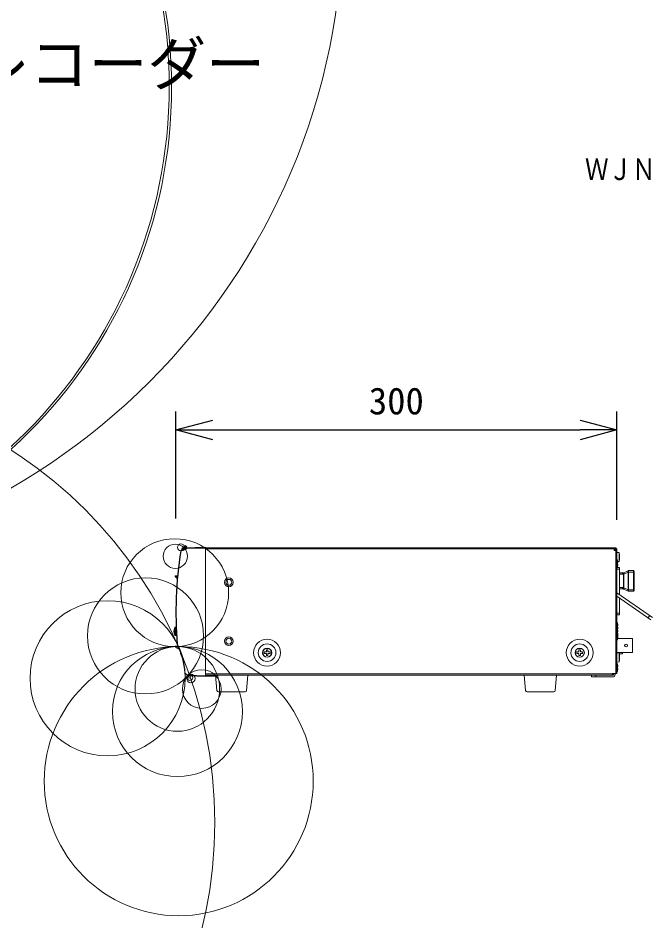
# Model space of a CAD drawing. Units: millimetres, scale not verified. Extents: x -1533 to 1483, y -726 to 761.
# Drawn here: x 7.7 to 50.8, y -3.4 to 58 of the extents above; entities that cross this region are included whole.
import ezdxf
from ezdxf.enums import TextEntityAlignment as Align

# ---------------------------------------------------------------- set-up
doc = ezdxf.new("R2010")
doc.units = ezdxf.units.MM
doc.header["$LTSCALE"] = 0.125
for name, color, linetype in [('0-0_0', 7, 'Continuous'), ('0-2_MOJI1', 7, 'Continuous'), ('0-4_TOUROKU', 7, 'Continuous'), ('0-5_SUNPO', 7, 'Continuous')]:
    doc.layers.add(name, color=color, linetype=linetype)
doc.layers.add('0-6_GAIKEI', color=1, linetype='Continuous', lineweight=18)
doc.styles.add('ＭＳ ゴシック', font='')
doc.styles.get('ＭＳ ゴシック').set_extended_font_data('MS Gothic')

# ---------------------------------------------------------------- blocks, each defined once
blk = doc.blocks.new('_Open30')
at = {"layer": '0-0_0'}
blk.add_line((0, 0), (-1, 0), dxfattribs=at)
blk.add_lwpolyline([(-1, 0.26795), (0, 0), (-1, -0.26795)], dxfattribs=at)
blk = doc.blocks.new('D3')
at = {"layer": '0-5_SUNPO'}
for p, q in [((211.9555, 337.4382), (211.9555, 344.708)), ((241.9555, 337.3371), (241.9555, 344.708)), ((214.4555, 343.458), (239.4555, 343.458))]:
    blk.add_line(p, q, dxfattribs=at)
at = {"layer": '0-5_SUNPO', "xscale": 2.5, "yscale": 2.5, "rotation": 180}
blk.add_blockref('_Open30', (211.9555, 343.458), dxfattribs=at)
at = {"layer": '0-5_SUNPO', "xscale": 2.5, "yscale": 2.5}
blk.add_blockref('_Open30', (241.9555, 343.458), dxfattribs=at)
at = {"layer": '0-5_SUNPO', "style": 'ＭＳ ゴシック'}
blk.add_text('300', height=1.833, dxfattribs=at).set_placement((225.0805, 343.958), align=Align.BOTTOM_LEFT)

msp = doc.modelspace()

# ---------------------------------------------------------------- linework, layer by layer
at = {"layer": '0-6_GAIKEI'}
for p, q in [((18.7927, 21.7312), (18.8117, 21.728)), ((18.8117, 21.728), (19.0324, 21.9225)), ((20.4612, 21.913), (19.0324, 21.9225)), ((20.4612, 21.9928), (20.4612, 13.1928)), ((20.4612, 21.8628), (48.3812, 21.8628)), ((48.2812, 21.9428), (48.2812, 21.7628)), ((48.3812, 21.8428), (48.2812, 21.8428)), ((48.4612, 21.7628), (48.2812, 21.7628)), ((48.3812, 21.8628), (48.3812, 13.3928)), ((48.3812, 21.8562), (48.4612, 21.8562)), ((48.6042, 21.6153), (48.4612, 21.6278)), ((48.6042, 21.6153), (48.6042, 21.3132)), ((48.613, 21.6079), (48.613, 21.0177)), ((48.6338, 21.5128), (48.6327, 21.5128)), ((48.4742, 21.1653), (48.4612, 21.1664)), ((48.4742, 21.1653), (48.4742, 20.8632)), ((48.483, 21.1579), (48.483, 20.5677)), ((48.5038, 21.0628), (48.5027, 21.0628)), ((48.519, 20.9128), (48.5027, 20.9128)), ((48.6042, 21.0103), (48.5117, 21.0022)), ((48.6042, 21.3128), (48.6042, 21.0103)), ((48.649, 21.3628), (48.6327, 21.3628)), ((48.6327, 21.2628), (48.649, 21.2628)), ((48.6327, 21.1128), (48.6338, 21.1128)), ((48.4742, 20.5603), (48.4612, 20.5592)), ((48.4612, 20.4928), (48.6312, 20.4928)), ((48.4742, 20.8628), (48.4742, 20.5603)), ((48.4893, 20.5928), (48.6312, 20.5928)), ((48.5027, 20.8128), (48.519, 20.8128)), ((48.5027, 20.6628), (48.5038, 20.6628)), ((48.6312, 20.5928), (48.6312, 18.7628)), ((49.2206, 20.3875), (48.9418, 20.2481)), ((49.5812, 20.3928), (49.243, 20.3928)), ((49.243, 20.3928), (49.243, 18.9928)), ((49.6312, 20.2928), (49.243, 20.2928)), ((49.5812, 20.3928), (49.5812, 18.9928)), ((49.6312, 19.0428), (49.6312, 20.3428)), ((18.5726, 19.9968), (18.4151, 19.9922)), ((18.4373, 20.0415), (18.5253, 20.0438)), ((18.5771, 20.0451), (18.4505, 20.0418)), ((18.5253, 20.0438), (18.4505, 20.0418)), ((48.9194, 20.2428), (48.6312, 20.2428)), ((48.9194, 20.1428), (48.6312, 20.1428)), ((48.9194, 19.2428), (48.6312, 19.2428)), ((49.2206, 18.9981), (48.9418, 19.1375)), ((49.6312, 19.0928), (49.243, 19.0928)), ((50.8805, 17.2042), (48.4612, 18.8806)), ((50.7779, 17.0562), (48.4612, 18.6616)), ((49.5812, 18.9928), (49.243, 18.9928)), ((48.4612, 17.4928), (48.6312, 17.4928)), ((50.6996, 17.3295), (50.5971, 17.1816)), ((48.4742, 16.8953), (48.4612, 16.8964)), ((48.4742, 16.8953), (48.4742, 16.5932)), ((48.4742, 16.5928), (48.4742, 15.9382)), ((48.483, 16.8879), (48.483, 16.2979)), ((48.5038, 16.7928), (48.5027, 16.7928)), ((48.519, 16.6428), (48.5027, 16.6428)), ((18.381, 16.5246), (18.381, 16.0009)), ((18.4819, 16.5561), (18.4248, 16.5541)), ((18.4248, 16.554), (18.4248, 15.9715)), ((18.512, 15.9685), (18.4248, 15.9715)), ((48.4742, 16.3053), (48.4612, 16.3064)), ((48.4742, 16.2403), (48.4612, 16.2414)), ((48.483, 16.2979), (48.483, 15.6427)), ((48.5027, 16.5428), (48.519, 16.5428)), ((48.5027, 16.3928), (48.5038, 16.3928)), ((48.5038, 16.3728), (48.5027, 16.3728)), ((48.519, 16.2228), (48.5027, 16.2228)), ((48.5038, 16.2028), (48.5027, 16.2028)), ((48.5038, 16.1378), (48.5027, 16.1378)), ((48.519, 15.9878), (48.5027, 15.9878)), ((48.5034, 15.9728), (48.5038, 15.9728)), ((48.5138, 16.1228), (48.519, 16.1228)), ((48.519, 16.0528), (48.5144, 16.0528)), ((18.5734, 15.3982), (18.5544, 15.3928)), ((48.4742, 15.6353), (48.4612, 15.6342)), ((48.4742, 15.9378), (48.4742, 15.6353)), ((48.5027, 15.8878), (48.519, 15.8878)), ((48.5027, 15.7378), (48.5038, 15.7378)), ((48.5037, 15.9528), (48.519, 15.9528)), ((49.5112, 15.7703), (48.5079, 15.7703)), ((49.5112, 14.8353), (49.5112, 15.7703)), ((18.423, 15.2576), (18.6164, 15.261)), ((18.5841, 15.331), (18.5821, 15.3349)), ((18.6163, 15.261), (18.587, 15.2605)), ((18.6369, 15.2151), (18.6348, 15.2199)), ((18.7621, 14.8128), (18.7938, 14.8128)), ((24.4612, 14.8628), (24.4612, 14.7628)), ((24.6112, 14.8628), (24.4612, 14.8628)), ((24.4612, 14.7628), (24.6112, 14.7628)), ((24.6112, 15.0128), (24.6112, 14.8628)), ((24.7112, 15.0128), (24.6112, 15.0128)), ((24.6112, 14.7628), (24.6112, 14.6128)), ((24.7112, 14.8628), (24.7112, 15.0128)), ((24.8612, 14.8628), (24.7112, 14.8628)), ((24.7112, 14.7628), (24.8612, 14.7628)), ((24.7112, 14.6128), (24.7112, 14.7628)), ((24.8612, 14.7628), (24.8612, 14.8628)), ((45.7312, 14.8628), (45.7312, 14.7628)), ((45.8812, 14.8628), (45.7312, 14.8628)), ((45.7312, 14.7628), (45.8812, 14.7628)), ((45.8812, 15.0128), (45.8812, 14.8628)), ((45.9812, 15.0128), (45.8812, 15.0128)), ((45.8812, 14.7628), (45.8812, 14.6128)), ((45.9812, 14.8628), (45.9812, 15.0128)), ((46.1312, 14.8628), (45.9812, 14.8628)), ((45.9812, 14.7628), (46.1312, 14.7628)), ((45.9812, 14.6128), (45.9812, 14.7628)), ((46.1312, 14.7628), (46.1312, 14.8628)), ((49.5112, 14.8353), (48.4612, 14.8353)), ((48.4612, 14.8137), (48.8412, 14.8137)), ((48.6042, 14.7953), (48.4612, 14.8078)), ((48.6042, 14.7953), (48.6042, 14.4932)), ((48.613, 14.7879), (48.613, 14.1977)), ((48.6261, 14.7328), (48.8412, 14.7328)), ((48.8412, 14.8353), (48.8412, 14.7328)), ((18.8348, 14.5828), (18.866, 14.5828)), ((24.6112, 14.6128), (24.7112, 14.6128)), ((45.8812, 14.6128), (45.9812, 14.6128)), ((48.6042, 14.1903), (48.4612, 14.1778)), ((48.6042, 14.4928), (48.6042, 14.1903)), ((48.6338, 14.6928), (48.6327, 14.6928)), ((48.649, 14.5428), (48.6327, 14.5428)), ((48.6327, 14.4428), (48.649, 14.4428)), ((48.6327, 14.2928), (48.6338, 14.2928)), ((48.4742, 14.0953), (48.4612, 14.0964)), ((48.4742, 14.0953), (48.4742, 13.7932)), ((48.4742, 13.7928), (48.4742, 13.4903)), ((48.483, 14.0879), (48.483, 13.4977)), ((48.5038, 13.9928), (48.5027, 13.9928)), ((48.519, 13.8428), (48.5027, 13.8428)), ((48.5027, 13.7428), (48.519, 13.7428)), ((48.5027, 13.5928), (48.5038, 13.5928)), ((19.055, 13.4491), (19.0742, 13.4501)), ((19.2726, 13.2547), (19.0742, 13.4501)), ((19.2621, 13.2373), (19.2625, 13.2376)), ((19.2726, 13.2547), (20.4612, 13.2925)), ((20.4612, 13.3728), (48.1312, 13.3728)), ((21.1112, 13.2655), (20.4612, 13.2428)), ((21.1112, 13.2655), (21.1129, 13.2156)), ((46.7312, 13.1728), (48.2312, 13.1728)), ((47.0312, 13.2728), (47.0312, 13.1728)), ((48.2312, 13.2728), (48.2312, 13.3928)), ((48.3312, 13.3928), (48.3312, 13.2728)), ((48.3312, 13.2928), (48.3512, 13.2928)), ((48.3512, 13.3928), (48.3512, 13.2928)), ((48.4742, 13.4903), (48.4612, 13.4892))]:
    msp.add_line(p, q, dxfattribs=at)
at = {"layer": '0-6_GAIKEI', "color": 7}
for p, q in [((19.0202, 21.9379), (18.7992, 21.743)), ((18.7992, 21.743), (19.0201, 21.9378)), ((20.4612, 21.9928), (19.0327, 21.9429)), ((20.4612, 21.9428), (48.3812, 21.9428)), ((48.4612, 21.8628), (48.4612, 13.3928)), ((19.0609, 13.4358), (19.0581, 13.4386)), ((19.0609, 13.4358), (19.2593, 13.2401)), ((19.2593, 13.2401), (19.0609, 13.4358)), ((19.2621, 13.2373), (19.2594, 13.24)), ((19.2728, 13.2343), (20.4612, 13.1928)), ((20.4612, 13.2928), (48.2312, 13.2928)), ((21.1129, 13.2156), (20.4612, 13.1928)), ((21.2533, 12.2341), (21.1612, 13.2928)), ((21.1612, 13.2928), (21.1612, 13.2655)), ((23.2691, 12.2341), (23.3612, 13.2928)), ((42.2533, 12.2341), (42.1612, 13.2928)), ((44.2691, 12.2341), (44.3612, 13.2928)), ((48.1312, 13.2928), (48.1312, 13.3928)), ((48.4612, 13.3928), (48.1312, 13.3928)), ((23.1695, 12.1428), (21.3529, 12.1428)), ((44.1695, 12.1428), (42.3529, 12.1428))]:
    msp.add_line(p, q, dxfattribs=at)
at = {"layer": '0-6_GAIKEI'}
for points in [[(49.2206, 20.2981), (49.2206, 19.0875), (48.9418, 19.227)], [(49.2206, 20.2981), (48.9418, 20.1586), (48.9418, 19.227)], [(48.9194, 20.2428), (48.9194, 19.1428), (48.6312, 19.1428)], [(48.4612, 17.3928), (48.6312, 17.3928), (48.6312, 18.5438)], [(21.1112, 13.2928), (21.1112, 13.2655), (21.1612, 13.2655)], [(48.2312, 13.2728), (46.7312, 13.2728), (46.7312, 13.1728)]]:
    msp.add_lwpolyline(points, dxfattribs=at)
for centre, radius in [((739.5414, 17.5869), 743.5013), ((-15.1732, 65.0572), 45.0157), ((-15.2749, 53.32), 33.2781), ((-15.0658, 53.2732), 33.2313), ((-8.9617, 3.2674), 30.0643), ((18.3768, 18.8913), 3.6681), ((18.4188, 21.3695), 0.8262), ((18.7998, 21.9672), 0.2358), ((18.9588, 21.8626), 0.095), ((18.9831, 21.9416), 0.0508), ((18.9891, 21.8886), 0.055), ((19.0062, 21.9391), 0.0275), ((19.0166, 21.9384), 0.0171), ((19.097, 21.994), 0.0957), ((19.0206, 21.9386), 0.0131), ((19.0614, 21.964), 0.0492), ((19.0456, 21.9521), 0.0294), ((19.0348, 21.9448), 0.0164), ((19.0264, 21.9401), 0.0068), ((19.0221, 21.9382), 0.00205), ((19.0201, 21.9378), 0.00006), ((19.0205, 21.9378), 0.00039), ((19.028, 21.9401), 0.00554), ((19.1126, 21.9194), 0.0807), ((19.0569, 21.9246), 0.0247), ((19.0731, 21.9241), 0.0408), ((19.0626, 21.9247), 0.0303), ((16.3908, 15.955), 3.9492), ((22.0612, 19.5928), 0.3), ((22.0612, 19.5928), 0.2), ((48.892, 20.1916), 0.0597), ((48.9048, 20.181), 0.0431), ((48.915, 20.1695), 0.0277), ((48.9188, 20.1624), 0.0196), ((48.9194, 20.1594), 0.0166), ((48.8936, 19.1952), 0.0577), ((48.905, 19.2047), 0.0428), ((48.9145, 19.2154), 0.0285), ((48.9188, 19.2235), 0.0193), ((48.9194, 19.2258), 0.017), ((13.8081, 13.0727), 5.2731), ((22.0612, 15.5928), 0.3), ((22.0612, 15.5928), 0.2), ((24.6612, 14.8128), 0.9143), ((24.6612, 14.8128), 0.6), ((45.9312, 14.8128), 0.9143), ((45.9312, 14.8128), 0.6), ((49.0872, 15.3028), 0.099), ((18.6491, 6.0778), 9.1482), ((18.5628, 10.805), 4.4204), ((18.5573, 12.3485), 2.8769), ((18.6334, 15.1791), 0.0558), ((18.6304, 15.1924), 0.0421), ((18.6279, 15.206), 0.0284), ((18.6267, 15.2155), 0.0188), ((18.6263, 15.2216), 0.0126), ((18.6263, 15.2253), 0.00897), ((18.6264, 15.2276), 0.00663), ((18.6267, 15.2298), 0.00444), ((18.6272, 15.2317), 0.00248), ((18.6276, 15.2326), 0.00147), ((18.628, 15.233), 0.00092), ((24.6612, 14.8128), 0.2951), ((45.9312, 14.8128), 0.2951), ((20.22, 12.3416), 1.3157), ((19.4759, 13.0565), 0.2838), ((19.4127, 13.1171), 0.1963), ((19.3335, 13.1772), 0.0974), ((19.2884, 13.2178), 0.0368), ((19.2739, 13.2301), 0.0178), ((19.2651, 13.2367), 0.00679), ((19.2605, 13.2397), 0.00128), ((19.2594, 13.2401), 0.00008)]:
    msp.add_circle(centre, radius, dxfattribs=at)
at = {"layer": '0-6_GAIKEI', "color": 7}
for centre, radius, start, end in [((44.4612, 17.5928), 26, 170.84139, 184.85391), ((18.8124, 21.728), 0.02, 131.4128, 170.84132), ((19.0323, 21.9241), 0.0184, 88.54418, 131.16821), ((48.3812, 21.8628), 0.08, 0, 90), ((14.0612, 13.1994), 5, 2.81738, 26.01916), ((19.0652, 13.4457), 0.01, 182.81738, 225.38638), ((19.2734, 13.2543), 0.02, 225.11343, 268.26433), ((19.2692, 13.2444), 0.01, 225.38638, 277.28831), ((21.1112, 13.2655), 0.05, 272, 0), ((21.3529, 12.2428), 0.1, 184.96974, 270), ((23.1695, 12.2428), 0.1, 270, 355.03026), ((42.3529, 12.2428), 0.1, 184.96974, 270), ((44.1695, 12.2428), 0.1, 270, 355.03026)]:
    msp.add_arc(centre, radius, start, end, dxfattribs=at)
at = {"layer": '0-6_GAIKEI'}
for centre, radius, start, end in [((44.4605, 17.5928), 25.98, 170.84139, 184.84568), ((48.2312, 21.7628), 0.1, 0, 53.12985), ((48.6033, 21.6053), 0.01, 14.74779, 85), ((47.4921, 21.3128), 1.1591, 9.93581, 14.74783), ((47.4921, 21.3128), 1.158, 2.47459, 9.94516), ((48.4733, 21.1553), 0.01, 14.74779, 85), ((47.3621, 20.8628), 1.1591, 9.93581, 14.74783), ((47.3621, 20.8628), 1.158, 2.47459, 9.94516), ((47.3621, 20.8628), 1.1417, 357.49004, 2.50996), ((48.6033, 21.0203), 0.01, 275, 345.25221), ((47.4921, 21.3128), 1.1591, 345.25217, 350.06419), ((47.4921, 21.3128), 1.1417, 357.49004, 2.50996), ((47.4921, 21.3128), 1.158, 350.05484, 357.52541), ((48.4733, 20.5703), 0.01, 275, 345.25221), ((47.3621, 20.8628), 1.1591, 345.25217, 350.06419), ((47.3621, 20.8628), 1.158, 350.05484, 357.52541), ((49.243, 20.3428), 0.05, 89.99996, 116.56505), ((49.2429, 20.3425), 0.0497, 243.34791, 270.07691), ((49.5812, 20.3428), 0.05, 0.00001, 90), ((18.4381, 20.0115), 0.03, 155.70896, 219.88767), ((18.4381, 20.0115), 0.03, 91.50853, 155.7133), ((19.1815, 20.6332), 0.9991, 219.90223, 231.49371), ((48.9194, 20.2922), 0.0494, 269.94758, 278.64619), ((48.9194, 20.2928), 0.05, 278.59696, 296.56505), ((48.9194, 19.0928), 0.05, 63.43495, 90), ((49.2419, 19.0463), 0.0464, 88.67919, 117.31782), ((49.5812, 19.0428), 0.05, 270, 0), ((49.243, 19.0428), 0.05, 243.43495, 270), ((48.4733, 16.8853), 0.01, 14.74779, 85), ((47.3621, 16.5928), 1.1591, 9.93581, 14.74783), ((47.3621, 16.5928), 1.158, 2.47459, 9.94516), ((47.3621, 16.5928), 1.1417, 357.49004, 2.50996), ((18.9612, 16.2628), 0.6366, 155.71032, 204.28982), ((18.4265, 16.5041), 0.05, 92, 155.71032), ((18.4265, 16.0215), 0.05, 204.28968, 268), ((48.4733, 16.2953), 0.01, 14.74779, 85), ((48.4733, 16.2303), 0.01, 14.74779, 85), ((47.3621, 16.5928), 1.1591, 345.25217, 350.06419), ((47.3621, 16.0028), 1.1591, 9.93581, 14.74783), ((47.3621, 15.9378), 1.1591, 9.93581, 14.74783), ((47.3621, 16.1728), 1.1591, 9.93581, 10.43747), ((47.3621, 16.5928), 1.158, 350.05484, 357.52541), ((47.3621, 16.1728), 1.158, 2.47459, 9.94516), ((47.3621, 16.1728), 1.1417, 1.64216, 2.50996), ((47.3621, 16.0028), 1.158, 2.47459, 9.94516), ((47.3621, 15.9378), 1.158, 2.47459, 9.94516), ((47.3621, 15.9378), 1.1417, 357.49004, 2.50996), ((47.3621, 16.1728), 1.1417, 1.27308, 1.50567), ((47.3621, 16.0028), 1.1417, 358.3706, 359.24714), ((47.3621, 16.1728), 1.1591, 349.93696, 350.06419), ((47.3621, 16.1728), 1.158, 350.29563, 350.80677), ((47.3621, 16.1728), 1.158, 355.79478, 357.52541), ((14.0605, 13.1994), 5.02, 2.86188, 25.97637), ((48.4733, 15.6453), 0.01, 275, 345.25221), ((47.3621, 15.9378), 1.1591, 345.25217, 350.06419), ((47.3621, 15.9378), 1.158, 350.05484, 357.52541), ((47.3621, 16.0028), 1.158, 354.30072, 357.52541), ((18.4235, 15.2376), 0.02, 163.23545, 226.11976), ((18.4235, 15.2376), 0.02, 91.48412, 163.17134), ((19.1002, 15.9465), 1.0001, 226.32648, 246.74428), ((18.5985, 15.3473), 0.02, 205.33174, 213.34471), ((18.5995, 15.3453), 0.02, 205.306, 213.84221), ((18.633, 15.2413), 0.0151, 157.19305, 211.6941), ((18.635, 15.2405), 0.0173, 143.85241, 157.3608), ((18.6102, 15.2258), 0.0124, 356.13846, 37.3039), ((18.6177, 15.2026), 0.0226, 25.40573, 78.02908), ((14.0612, 13.1994), 5, 21.63688, 23.73962), ((18.6935, 15.0001), 0.03, 21.29692, 66.72509), ((14.0612, 13.1994), 4.97, 16.16119, 18.94245), ((24.6612, 14.8128), 0.315, 90, 89.99991), ((24.6612, 14.8128), 0.3025, 270, 269.92416), ((45.9312, 14.8128), 0.315, 90, 89.99991), ((45.9312, 14.8128), 0.3025, 270, 269.92416), ((48.6033, 14.7853), 0.01, 14.74779, 85), ((47.4921, 14.4928), 1.1591, 9.93581, 14.74783), ((48.6033, 14.2003), 0.01, 275, 345.25221), ((47.4921, 14.4928), 1.1591, 345.25217, 350.06419), ((47.4921, 14.4928), 1.158, 2.47459, 9.94516), ((47.4921, 14.4928), 1.1417, 357.49004, 2.50996), ((47.4921, 14.4928), 1.158, 350.05484, 357.52541), ((48.4733, 14.0853), 0.01, 14.74779, 85), ((47.3621, 13.7928), 1.1591, 9.93581, 14.74783), ((47.3621, 13.7928), 1.1591, 345.25217, 350.06419), ((47.3621, 13.7928), 1.158, 2.47459, 9.94516), ((47.3621, 13.7928), 1.1417, 357.49004, 2.50996), ((47.3621, 13.7928), 1.158, 350.05484, 357.52541), ((19.0749, 13.4501), 0.02, 182.86186, 225.38585), ((47.0312, 12.9928), 0.3, 90.27617, 111.03947), ((47.0312, 12.9928), 0.3, 68.96053, 89.72383), ((48.1312, 13.3928), 0.1, 270, 0), ((48.2312, 13.2728), 0.1, 270, 0), ((48.4733, 13.5003), 0.01, 275, 345.25221)]:
    msp.add_arc(centre, radius, start, end, dxfattribs=at)
for centre, major_axis, ratio, start_param, end_param in [((18.8124, 21.728), (0.0132, -0.015), 0.02618, 3.1415927, 4.6893016), ((49.2654, 20.2981), (-0.0447, 0.0894), 0.408248, 0, 1.3694384), ((48.9865, 20.1586), (0.0447, -0.0894), 0.408246, 3.1415994, 4.5110315), ((48.9865, 19.227), (0.0447, 0.0894), 0.408248, 1.7721542, 3.1415927), ((49.2654, 19.0875), (0.0447, 0.0894), 0.408248, 1.7721542, 3.1415927), ((19.0749, 13.4501), (0.014, 0.0142), 0.024851, 1.5953095, 3.1415927), ((19.2736, 13.2548), (-0.0007, -0.0205), 0.034878, 4.7180548, 6.2835024)]:
    msp.add_ellipse(centre, major_axis=major_axis, ratio=ratio, start_param=start_param, end_param=end_param, dxfattribs=at)

# ---------------------------------------------------------------- block references
at = {"layer": '0-5_SUNPO'}
msp.add_blockref('D3', (-193.4943, -313.4954), dxfattribs=at)

# ---------------------------------------------------------------- texts
at = {"layer": '0-2_MOJI1', "style": 'ＭＳ ゴシック'}
msp.add_text('ネットワークディスクレコーダー', height=2.933, dxfattribs=at).set_placement((-35.4943, 52.5046), align=Align.BOTTOM_LEFT)
at = {"layer": '0-4_TOUROKU', "style": 'ＭＳ ゴシック', "width": 0.8}
msp.add_text('ＷＪＮＶ２５０Ｖ１', height=1.466, dxfattribs=at).set_placement((46.2924, 46.5046), align=Align.BOTTOM_LEFT)

doc.saveas('drawing.dxf')
